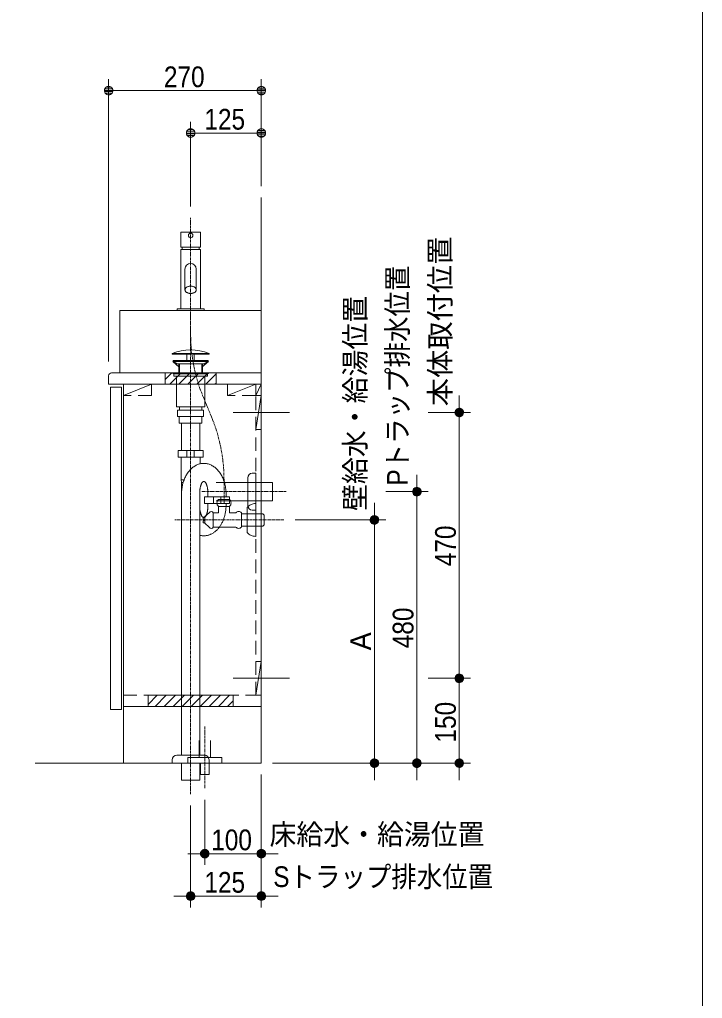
# Model space of a CAD drawing. Units: millimetres, scale not verified. Extents: x -3962 to 4227, y -3045 to 3045.
# Drawn here: x -1095 to 112, y -416 to 1315 of the extents above; entities that cross this region are included whole.
import ezdxf
from ezdxf.enums import TextEntityAlignment as Align

# ---------------------------------------------------------------- set-up
doc = ezdxf.new("R2010")
doc.units = ezdxf.units.MM
doc.header["$LTSCALE"] = 20
doc.linetypes.add('CHAIN1', pattern=[8, 5, -1, 1, -1])
doc.linetypes.add('DASHED1', pattern=[1.8, 1.2, -0.6])
for name, color, linetype, lineweight in [('0-0_1図面枠', 7, 'Continuous', 9), ('0-1_4給排水', 7, 'Continuous', 9), ('0-2_5ボウル・キャビネット', 7, 'Continuous', 9), ('0-3_2寸法-2', 7, 'Continuous', 9), ('0-4_0', 7, 'Continuous', 9), ('0-5_2寸法-1', 7, 'Continuous', 9)]:
    doc.layers.add(name, color=color, linetype=linetype, lineweight=lineweight)
doc.styles.add('ＭＳ Ｐゴシック', font='')
doc.styles.get('ＭＳ Ｐゴシック').set_extended_font_data('MS PGothic')

# ---------------------------------------------------------------- blocks, each defined once
blk = doc.blocks.new('グループ-4')
at = {"layer": '0-0_1図面枠'}
blk.add_lwpolyline([(-38000, 55400), (38000, 55400), (38000, -55400), (-38000, -55400)], close=True, dxfattribs=at)
blk = doc.blocks.new('図面枠')
at = {"layer": '0-0_1図面枠'}
blk.add_blockref('グループ-4', (0, 0), dxfattribs=at)
blk = doc.blocks.new('グループ-6')
at = {"layer": '0-1_4給排水', "linetype": 'CHAIN1'}
for p, q in [((19900, -1100), (19900, 19280)), ((20300, 9600), (23300, 9600))]:
    blk.add_line(p, q, dxfattribs=at)
at = {"layer": '0-1_4給排水'}
for p, q in [((19480, 14120), (19480, 13800)), ((19510, 14120), (19510, 13800)), ((20290, 14120), (20290, 13800)), ((20320, 14120), (20320, 13800)), ((21920, 9110), (21920, 10090)), ((19560, 10020), (19669.3, 10020)), ((19635.6, 9920), (19580, 9920)), ((20513, 9420), (20513, 9520)), ((21153, 9420), (21153, 9520)), ((21153, 9120), (21153, 9180)), ((19250, 93.3), (19250, 120))]:
    blk.add_line(p, q, dxfattribs=at)
for points in [[(19250, 14490), (20550, 14490), (20550, 14460), (19250, 14460)], [(19280, 14240), (20520, 14240), (20520, 14200), (19280, 14200)], [(19420, 14120), (19280, 14200), (20520, 14200), (20380, 14120)], [(19770, 14460), (20030, 14460), (20030, 14240), (19770, 14240)], [(19300, 13760), (19250, 13800), (20550, 13800), (20500, 13760)], [(19300, 13760), (20500, 13760), (20500, 13680), (19300, 13680)], [(19400, 13680), (20400, 13680), (20400, 12600), (19400, 12600)], [(19440, 12480), (20360, 12480), (20360, 12260), (19440, 12260)], [(19510, 12600), (20290, 12600), (20290, 12480), (19510, 12480)], [(19500, 12260), (20300, 12260), (20300, 12020), (19500, 12020)], [(19580, 12020), (20220, 12020), (20220, 11060), (19580, 11060)], [(19460, 11060), (20340, 11060), (20340, 10820), (19460, 10820)], [(19770, 11060), (20030, 11060), (20030, 10820), (19770, 10820)], [(20393, 9420), (21273, 9420), (21273, 9180), (20393, 9180)], [(20703, 9420), (20963, 9420), (20963, 9180), (20703, 9180)]]:
    blk.add_lwpolyline(points, close=True, dxfattribs=at)
for points in [[(19580, 9120), (19580, 9920), (19560, 10020), (19560, 10820), (20240, 10820), (20240, 10586.4)], [(20397.9, 10599.2), (20366.5, 10600), (20335, 10599.2), (20303.9, 10596.7), (20273.1, 10592.7), (20242.6, 10587), (20212.4, 10579.7), (20182.5, 10570.7), (20153, 10560.1), (20123.8, 10547.9), (20094.8, 10534.1), (20066.3, 10518.6), (20038, 10501.5), (20010, 10482.8), (19982.4, 10462.5), (19955.2, 10440.6), (19928.8, 10417.5), (19903.3, 10393.2), (19878.7, 10367.7), (19854.9, 10341), (19832, 10313.2), (19810, 10284.1), (19788.9, 10253.9), (19768.6, 10222.5), (19749.2, 10189.8), (19730.6, 10156), (19712.9, 10121), (19696.1, 10084.8), (19680.2, 10047.4), (19665.3, 10009.5), (19651.7, 9971.1), (19639.3, 9932.3), (19628, 9893), (19617.9, 9853.3), (19609, 9813.2), (19601.3, 9772.6), (19594.8, 9731.6), (19589.5, 9690.1), (19585.3, 9648.3), (19582.4, 9605.9)], [(21153, 9520), (21152.4, 9563.2), (21150.6, 9605.9), (21147.6, 9648.3), (21143.5, 9690.1), (21138.1, 9731.6), (21131.6, 9772.6), (21123.9, 9813.2), (21115, 9853.3), (21104.9, 9893), (21093.7, 9932.3), (21081.2, 9971.1), (21067.6, 10009.5), (21052.8, 10047.4), (21036.9, 10084.8), (21020, 10121), (21002.4, 10156), (20983.8, 10189.8), (20964.4, 10222.5), (20944.1, 10253.9), (20922.9, 10284.1), (20900.9, 10313.2), (20878, 10341), (20854.3, 10367.7), (20829.6, 10393.2), (20804.1, 10417.5), (20777.8, 10440.6), (20750.6, 10462.5), (20722.9, 10482.8), (20695, 10501.5), (20666.7, 10518.6), (20638.1, 10534.1), (20609.2, 10547.9), (20580, 10560.1), (20550.4, 10570.7), (20520.6, 10579.7), (20490.4, 10587), (20459.9, 10592.7), (20429.1, 10596.7), (20397.9, 10599.2)], [(22080, 10250), (22200, 10250), (22200, 8950), (22080, 8950)], [(20372.3, 9959.7), (20366.5, 9960), (20360.6, 9959.7), (20354.8, 9958.7), (20349.1, 9957), (20343.4, 9954.7), (20337.8, 9951.7), (20332.2, 9948.1), (20326.7, 9943.8), (20321.3, 9938.8), (20315.9, 9933.1), (20310.6, 9926.8), (20305.3, 9919.9), (20300.1, 9912.3), (20294.9, 9904), (20289.9, 9895), (20285, 9885.6), (20280.2, 9875.7), (20275.6, 9865.4), (20271.2, 9854.5), (20266.9, 9843.2), (20262.8, 9831.3), (20258.9, 9819), (20255.1, 9806.2), (20251.5, 9792.9), (20248, 9779.1), (20244.8, 9764.9), (20241.6, 9750.1), (20238.7, 9734.9), (20235.9, 9719.4), (20233.4, 9703.8), (20231, 9688), (20228.9, 9672), (20227.1, 9655.8), (20225.4, 9639.4), (20224, 9622.9), (20222.8, 9606.2), (20221.8, 9589.3), (20221, 9572.3), (20220.4, 9555)], [(20513, 9520), (20512.8, 9537.6), (20512.5, 9555), (20512, 9572.3), (20511.2, 9589.3), (20510.2, 9606.2), (20509, 9622.9), (20507.5, 9639.4), (20505.9, 9655.8), (20504, 9672), (20501.9, 9688), (20499.6, 9703.8), (20497.1, 9719.4), (20494.3, 9734.9), (20491.3, 9750.1), (20488.2, 9764.9), (20484.9, 9779.1), (20481.4, 9792.9), (20477.8, 9806.2), (20474.1, 9819), (20470.1, 9831.3), (20466, 9843.2), (20461.7, 9854.5), (20457.3, 9865.4), (20452.7, 9875.7), (20448, 9885.6), (20443.1, 9895), (20438, 9904), (20432.9, 9912.3), (20427.7, 9919.9), (20422.4, 9926.8), (20417.1, 9933.1), (20411.7, 9938.8), (20406.2, 9943.8), (20400.7, 9948.1), (20395.2, 9951.7), (20389.6, 9954.7), (20383.9, 9957), (20378.1, 9958.7), (20372.3, 9959.7)], [(20800, 9920), (22800, 9920), (22800, 9280), (20800, 9280)], [(19582.4, 9605.9), (19580.6, 9563.2), (19580, 9520), (19580, 9520)], [(19580, 9520), (19580, 280), (20220, 280), (20220, 9520)], [(20220.4, 9555), (20220.1, 9537.6), (20220, 9520), (20220, 9520)], [(20220, 9120), (20220.1, 9102.4), (20220.4, 9085), (20221, 9067.7), (20221.8, 9050.7), (20222.8, 9033.8), (20224, 9017.1), (20225.4, 9000.6), (20227.1, 8984.2), (20228.9, 8968), (20231, 8952), (20233.4, 8936.2), (20235.9, 8920.6), (20238.7, 8905.1), (20241.6, 8889.9), (20244.8, 8875.1), (20248, 8860.9), (20251.5, 8847.1), (20255.1, 8833.8), (20258.9, 8821), (20262.8, 8808.7), (20266.9, 8796.8), (20271.2, 8785.5), (20275.6, 8774.6), (20280.2, 8764.3), (20285, 8754.4), (20289.9, 8745), (20294.9, 8736), (20300.1, 8727.7), (20305.3, 8720.1), (20310.6, 8713.2), (20315.9, 8706.9), (20321.3, 8701.2), (20326.7, 8696.2), (20332.2, 8691.9), (20337.8, 8688.3), (20343.4, 8685.3), (20349.1, 8683), (20354.8, 8681.3), (20360.6, 8680.3)], [(20360.6, 8680.3), (20366.5, 8680), (20372.3, 8680.3), (20378.1, 8681.3), (20383.9, 8683), (20389.6, 8685.3), (20395.2, 8688.3), (20400.7, 8691.9), (20406.2, 8696.2), (20411.7, 8701.2), (20417.1, 8706.9), (20422.4, 8713.2), (20427.7, 8720.1), (20432.9, 8727.7), (20438, 8736), (20443.1, 8745), (20448, 8754.4), (20452.7, 8764.3), (20457.3, 8774.6), (20461.7, 8785.5), (20466, 8796.8), (20470.1, 8808.7), (20474.1, 8821), (20477.8, 8833.8), (20481.4, 8847.1), (20484.9, 8860.9), (20488.2, 8875.1), (20491.3, 8889.9), (20494.3, 8905.1), (20497.1, 8920.6), (20499.6, 8936.2), (20501.9, 8952), (20504, 8968), (20505.9, 8984.2), (20507.5, 9000.6), (20509, 9017.1), (20510.2, 9033.8), (20511.2, 9050.7), (20512, 9067.7), (20512.5, 9085)], [(20512.5, 9085), (20512.8, 9102.4), (20513, 9120), (20513, 9120), (20513, 9180)], [(21008.4, 8495.7), (21021.5, 8522), (21034.1, 8549), (21046.1, 8576.6), (21057.7, 8604.7), (21068.6, 8633.1), (21078.8, 8661.7), (21088.3, 8690.6), (21097.2, 8719.7), (21105.5, 8749), (21113.1, 8778.6), (21120, 8808.4), (21126.3, 8838.5), (21131.9, 8868.8), (21136.8, 8899.3), (21141.1, 8930.1), (21144.7, 8961.2), (21147.7, 8992.4), (21150, 9024), (21151.6, 9055.7), (21152.6, 9087.7), (21153, 9120)], [(20220, 8058.3), (20242.5, 8053), (20265.3, 8048.6), (20288.1, 8045.1), (20311.2, 8042.5), (20334.5, 8040.8), (20357.9, 8040.1), (20381.4, 8040.2), (20404.8, 8041.2), (20428, 8043.1), (20451, 8046), (20473.8, 8049.7), (20496.5, 8054.4), (20519, 8059.9), (20541.3, 8066.4), (20563.5, 8073.8), (20585.4, 8082), (20607.2, 8091.2), (20628.8, 8101.3), (20650.2, 8112.3), (20671.5, 8124.2), (20692.6, 8137), (20713.5, 8150.7), (20734.2, 8165.3), (20754.7, 8180.8), (20775, 8197.1), (20794.8, 8214.1), (20814.2, 8231.8), (20833, 8250.2), (20851.4, 8269.2), (20869.2, 8288.9), (20886.6, 8309.2), (20903.6, 8330.2), (20920, 8351.8), (20935.9, 8374.2), (20951.4, 8397.1), (20966.4, 8420.8), (20980.9, 8445.1), (20994.9, 8470.1), (21008.4, 8495.7)], [(20550, 120), (20550, 93.3), (20550, 0), (19250, 0), (19250, 93.3)], [(19410, 280), (19412.5, 280), (20387.5, 280), (20390, 280)], [(19580, 0), (19580, -600), (20220, -600), (20220, 0)]]:
    blk.add_lwpolyline(points, dxfattribs=at)
for centre, radius, start, end in [((19900, 12789.6), 1820.4, 69.08018, 110.91982), ((22080, 10090), 160, 90, 180), ((22080, 9110), 160, 180, 270), ((19410, 120), 160, 90, 180), ((20390, 120), 160, 0, 90)]:
    blk.add_arc(centre, radius, start, end, dxfattribs=at)
blk = doc.blocks.new('_Dot')
at = {"layer": '0-4_0'}
for p, q in [((-10, 0), (-20, 0)), ((9.78, 2), (-9.78, 2)), ((7.99, 6), (-7.99, 6)), ((9.16, -3.98), (-9.16, -3.98)), ((6, -7.98), (-6, -7.98))]:
    blk.add_line(p, q, dxfattribs=at)
for points in [[(10, 0), (9.92, 1.25), (9.69, 2.49), (9.3, 3.68), (8.76, 4.82), (8.09, 5.88), (7.29, 6.85), (6.37, 7.71), (5.36, 8.44), (4.26, 9.05), (3.09, 9.51), (1.87, 9.82), (0.63, 9.98), (-0.63, 9.98), (-1.87, 9.82), (-3.09, 9.51), (-4.26, 9.05), (-5.36, 8.44), (-6.37, 7.71), (-7.29, 6.85), (-8.09, 5.88), (-8.76, 4.82), (-9.3, 3.68), (-9.69, 2.49), (-9.92, 1.25), (-10, 0), (0, 0)], [(-10, 0), (-9.92, -1.25), (-9.69, -2.49), (-9.3, -3.68), (-8.76, -4.82), (-8.09, -5.88), (-7.29, -6.85), (-6.37, -7.71), (-5.36, -8.44), (-4.26, -9.05), (-3.09, -9.51), (-1.87, -9.82), (-0.63, -9.98), (0.63, -9.98), (1.87, -9.82), (3.09, -9.51), (4.26, -9.05), (5.36, -8.44), (6.37, -7.71), (7.29, -6.85), (8.09, -5.88), (8.76, -4.82), (9.3, -3.68), (9.69, -2.49), (9.92, -1.25), (10, 0), (0, 0)]]:
    blk.add_lwpolyline(points, close=True, dxfattribs=at)
blk = doc.blocks.new('グループ-14')
at = {"layer": '0-1_4給排水'}
for p, q in [((19600, 18240), (19600, 18160)), ((20200, 18240), (20200, 18160)), ((21280, 9320), (20880, 9320)), ((20880, 9080), (21280, 9080)), ((21900, 9044.6), (21900, 8155.4)), ((22200, 8020), (22200, 9180)), ((20560, 8850), (20400, 8720)), ((20700, 8350), (20700, 8850)), ((21700, 8850), (21700, 8350))]:
    blk.add_line(p, q, dxfattribs=at)
at = {"layer": '0-1_4給排水', "linetype": 'CHAIN1'}
for p, q in [((20634.3, 12252.5), (20345.7, 12947.5)), ((23200, 8600), (19340, 8600))]:
    blk.add_line(p, q, dxfattribs=at)
at = {"layer": '0-1_4給排水'}
for points in [[(20250, 18780), (19550, 18780), (19550, 18240), (20250, 18240)], [(19550, 18160), (19550, 16060), (20250, 16060), (20250, 18160)], [(19420, 16060), (19420, 16000), (20380, 16000), (20380, 16060)], [(20340, 8700), (20340, 8630), (20370, 8630), (20370, 8570), (20340, 8570), (20340, 8500), (20400, 8500), (20400, 8700)], [(21700, 8820), (22450, 8820), (22500, 8770), (22500, 8430), (22450, 8380), (21700, 8380)]]:
    blk.add_lwpolyline(points, close=True, dxfattribs=at)
for points in [[(19700, 17472.2), (19700, 16736.6), (19700.8, 16725), (19703.3, 16713.2), (19707.7, 16701.2), (19714, 16689.3), (19722.3, 16677.5), (19732.6, 16666.2), (19744.7, 16655.5), (19758.6, 16645.7), (19773.9, 16636.8), (19790.6, 16629), (19808.1, 16622.4), (19826.4, 16617), (19845, 16613), (19863.6, 16610.2), (19882, 16608.5), (19900, 16608), (19918, 16608.5), (19936.4, 16610.2), (19955, 16613), (19973.6, 16617), (19991.9, 16622.4), (20009.4, 16629), (20026.1, 16636.8), (20041.4, 16645.7), (20055.3, 16655.5), (20067.4, 16666.2), (20077.7, 16677.5), (20086, 16689.3), (20092.3, 16701.2), (20096.7, 16713.2), (20099.2, 16725), (20100, 16736.6), (20100, 17472)], [(20100, 16736.6), (20099.2, 16748.1), (20096.7, 16760), (20092.3, 16772), (20086, 16783.9), (20077.7, 16795.6), (20067.4, 16806.9), (20055.3, 16817.6), (20041.4, 16827.5), (20026.1, 16836.4), (20009.4, 16844.2), (19991.9, 16850.8), (19973.6, 16856.1), (19955, 16860.2), (19936.4, 16863), (19918, 16864.6), (19900, 16865.1), (19882, 16864.6), (19863.6, 16863), (19845, 16860.2), (19826.4, 16856.1), (19808.1, 16850.8), (19790.6, 16844.2), (19773.9, 16836.4), (19758.6, 16827.5), (19744.7, 16817.6), (19732.6, 16806.9), (19722.3, 16795.6), (19714, 16783.9), (19707.7, 16772), (19703.3, 16760), (19700.8, 16748.1), (19700, 16736.6)], [(21500, 8350), (20700, 8350), (20700, 8850), (20880, 8850), (20880, 9080)], [(20880, 9080), (21280, 9080), (21280, 8850), (21500, 8850)], [(20400, 8720), (20400, 8480), (20560, 8350)]]:
    blk.add_lwpolyline(points, dxfattribs=at)
at = {"layer": '0-1_4給排水', "linetype": 'CHAIN1'}
for points in [[(19900, 15182.6), (19900, 15337.4), (19900, 16000)], [(21080, 9200), (21080, 9862.6), (21080, 10017.4)]]:
    blk.add_lwpolyline(points, dxfattribs=at)
at = {"layer": '0-1_4給排水'}
blk.add_circle((19900, 18660), 80, dxfattribs=at)
for centre, radius, start, end in [((19900, 17472), 200, 90, 180), ((19900, 17472), 200, 0, 90), ((20999, 9200), 169, 134.76027, 180), ((20999, 9200), 169, 180, 225.23973), ((21161, 9200), 169, 0, 45.23973), ((21161, 9200), 169, 314.76027, 0), ((22200, 8780), 400, 114.29519, 138.59038), ((22200, 8780), 400, 90, 114.29519), ((20630, 8826), 74, 90, 161.07536), ((20630, 8826), 74, 18.92464, 90), ((21600, 8775), 125, 90, 143.1301), ((21600, 8775), 125, 36.8699, 90), ((20630, 8374), 74, 198.92464, 270), ((20630, 8374), 74, 270, 341.07536), ((21600, 8425), 125, 216.8699, 270), ((21600, 8425), 125, 270, 323.1301), ((22200, 8420), 400, 221.40962, 245.70481), ((22200, 8420), 400, 245.70481, 270)]:
    blk.add_arc(centre, radius, start, end, dxfattribs=at)
at = {"layer": '0-1_4給排水', "linetype": 'CHAIN1'}
for centre, start, end in [((25727.4, 15182.6), 180, 202.5537), ((15252.6, 10017.4), 0, 22.5537)]:
    blk.add_arc(centre, 5827.4, start, end, dxfattribs=at)
blk = doc.blocks.new('グループ-15')
at = {"layer": '0-1_4給排水', "linetype": 'CHAIN1'}
blk.add_line((20400, 1300), (20400, -900), dxfattribs=at)
at = {"layer": '0-1_4給排水'}
blk.add_lwpolyline([(20200, 800), (20200, 200), (20600, 200), (20600, 800)], dxfattribs=at)
for points in [[(19800, 200), (21000, 200), (21000, 0), (19800, 0)], [(20250, 0), (20550, 0), (20550, -400), (20250, -400)]]:
    blk.add_lwpolyline(points, close=True, dxfattribs=at)

msp = doc.modelspace()

# ---------------------------------------------------------------- linework, layer by layer
at = {"layer": '0-2_5ボウル・キャビネット'}
for p, q in [((-667.5, 0), (-667.5, 1000)), ((-837.5, 678), (-825.5, 690)), ((-829.5, 670), (-809.5, 690)), ((-813.5, 670), (-793.5, 690)), ((-797.5, 670), (-777.5, 690)), ((-781.5, 670), (-761.5, 690)), ((-765.5, 670), (-747.5, 688)), ((-749.5, 670), (-747.5, 672)), ((-867.5, 104), (-851.5, 120)), ((-855.5, 100), (-835.5, 120)), ((-839.5, 100), (-819.5, 120)), ((-823.5, 100), (-803.5, 120)), ((-807.5, 100), (-787.5, 120)), ((-791.5, 100), (-771.5, 120)), ((-775.5, 100), (-755.5, 120)), ((-759.5, 100), (-739.5, 120)), ((-743.5, 100), (-723.5, 120)), ((-727.5, 100), (-717.5, 110)), ((-911.5, 100), (-667.5, 100)), ((-667.5, 0), (-1067.5, 0))]:
    msp.add_line(p, q, dxfattribs=at)
at = {"layer": '0-2_5ボウル・キャビネット', "linetype": 'CHAIN1'}
for p, q in [((-861.5, 670), (-911.5, 650)), ((-677.5, 670), (-727.5, 650)), ((-677.5, 650), (-667.5, 670)), ((-677.5, 590), (-667.5, 650)), ((-717.5, 620), (-617.5, 620)), ((-667.5, 180), (-677.5, 120)), ((-717.5, 150), (-617.5, 150))]:
    msp.add_line(p, q, dxfattribs=at)
at = {"layer": '0-2_5ボウル・キャビネット'}
for points in [[(-917.5, 800), (-667.5, 800), (-667.5, 690), (-917.5, 690)], [(-837.5, 670), (-837.5, 690), (-747.5, 690), (-747.5, 670)], [(-934.5, 665), (-914.5, 665), (-914.5, 95), (-934.5, 95)], [(-911.5, 670), (-667.5, 670), (-667.5, 0), (-911.5, 0)], [(-717.5, 120), (-717.5, 100), (-867.5, 100), (-867.5, 120)]]:
    msp.add_lwpolyline(points, close=True, dxfattribs=at)
at = {"layer": '0-2_5ボウル・キャビネット', "linetype": 'DASHED1'}
for points in [[(-824, 710), (-812.5, 700), (-812.5, 690), (-772.5, 690), (-772.5, 700), (-761, 710)], [(-837.5, 670), (-837.5, 690), (-747.5, 690), (-747.5, 670)], [(-677.5, 650), (-667.5, 650), (-667.5, 590), (-677.5, 590)], [(-677.5, 180), (-667.5, 180), (-667.5, 120), (-677.5, 120)], [(-717.5, 120), (-717.5, 100), (-867.5, 100), (-867.5, 120)]]:
    msp.add_lwpolyline(points, dxfattribs=at)
at = {"layer": '0-2_5ボウル・キャビネット'}
msp.add_lwpolyline([(-932.5, 690), (-667.5, 690), (-667.5, 670), (-937.5, 670), (-937.5, 685)], dxfattribs=at)
at = {"layer": '0-2_5ボウル・キャビネット', "linetype": 'DASHED1'}
for points in [[(-911.5, 670), (-861.5, 670), (-861.5, 650), (-911.5, 650)], [(-727.5, 670), (-677.5, 670), (-677.5, 650), (-727.5, 650)], [(-677.5, 670), (-667.5, 670), (-667.5, 120), (-677.5, 120)], [(-911.5, 120), (-667.5, 120), (-667.5, 100), (-911.5, 100)]]:
    msp.add_lwpolyline(points, close=True, dxfattribs=at)
at = {"layer": '0-2_5ボウル・キャビネット'}
msp.add_arc((-932.5, 685), 5, 90, 180, dxfattribs=at)
at = {"layer": '0-3_2寸法-2'}
for p, q in [((-317.5, 635.01), (-317.5, 650.01)), ((-372.5, 620), (-297.5, 620)), ((-317.5, 620), (-317.5, 0)), ((-392.5, 495.01), (-392.5, 510.01)), ((-447.5, 480), (-372.5, 480)), ((-392.5, 480), (-392.5, 0)), ((-467.5, 445.01), (-467.5, 460.01)), ((-607.5, 430), (-447.5, 430)), ((-467.5, 430), (-467.5, 0)), ((-647.5, 0), (-447.5, 0)), ((-447.5, 0), (-372.5, 0)), ((-372.5, 0), (-297.5, 0)), ((-467.5, -15.01), (-467.5, -30.01)), ((-392.5, -15.01), (-392.5, -30.01)), ((-317.5, -15.01), (-317.5, -30.01)), ((-667.5, -20), (-667.5, -255)), ((-667.5, -20), (-667.5, -180)), ((-767.5, -65), (-767.5, -180)), ((-792.5, -75), (-792.5, -255)), ((-782.51, -160), (-797.51, -160)), ((-767.5, -160), (-667.5, -160)), ((-652.49, -160), (-637.49, -160)), ((-807.51, -235), (-822.51, -235)), ((-792.5, -235), (-667.5, -235)), ((-652.49, -235), (-637.49, -235))]:
    msp.add_line(p, q, dxfattribs=at)
at = {"layer": '0-5_2寸法-1'}
for p, q in [((-937.5, 710), (-937.5, 1209)), ((-667.5, 1134), (-667.5, 1209)), ((-682.51, 1189), (-922.49, 1189)), ((-792.5, 984), (-792.5, 1134)), ((-667.5, 1020), (-667.5, 1134)), ((-682.51, 1114), (-777.49, 1114)), ((-372.5, 620), (-297.5, 620)), ((-317.5, 165.01), (-317.5, 604.99)), ((-447.5, 480), (-372.5, 480)), ((-392.5, 464.99), (-392.5, 15.01)), ((-607.5, 430), (-447.5, 430)), ((-467.5, 414.99), (-467.5, 15.01)), ((-372.57, 150), (-297.5, 150)), ((-372.5, 150), (-297.5, 150)), ((-317.5, 134.99), (-317.5, 15.01)), ((-647.5, 0), (-447.5, 0)), ((-447.5, 0), (-372.5, 0)), ((-372.5, 0), (-297.5, 0)), ((-667.5, -20), (-667.5, -255)), ((-667.5, -20), (-667.5, -180)), ((-767.5, -65), (-767.5, -180)), ((-792.5, -75), (-792.5, -255)), ((-752.49, -160), (-682.51, -160)), ((-777.49, -235), (-682.51, -235))]:
    msp.add_line(p, q, dxfattribs=at)

# ---------------------------------------------------------------- block references
at = {"layer": '0-0_1図面枠', "xscale": 0.05, "yscale": 0.05}
msp.add_blockref('図面枠', (-1787.5, 0), dxfattribs=at)
at = {"layer": '0-1_4給排水', "xscale": 0.05, "yscale": 0.05}
for name in ['グループ-6', 'グループ-14', 'グループ-15']:
    msp.add_blockref(name, (-1787.5, 0), dxfattribs=at)
at = {"layer": '0-3_2寸法-2', "xscale": 0.7503418, "yscale": 0.7503418}
for p, rotation in [((-317.5, 620), 270), ((-392.5, 480), 270), ((-467.5, 430), 270), ((-467.5, 0), 90), ((-392.5, 0), 90), ((-317.5, 0), 90), ((-667.5, -160), 180), ((-667.5, -235), 180)]:
    msp.add_blockref('_Dot', p, dxfattribs=dict(at, rotation=rotation))
for p in [(-767.5, -160), (-792.5, -235)]:
    msp.add_blockref('_Dot', p, dxfattribs=at)
at = {"layer": '0-5_2寸法-1', "xscale": 0.7503418, "yscale": 0.7503418}
for p, rotation in [((-937.5, 1189), 180), ((-792.5, 1114), 180), ((-317.5, 620), 90), ((-392.5, 480), 90), ((-467.5, 430), 90), ((-317.5, 150), 270), ((-317.5, 150), 90), ((-467.5, 0), 270), ((-392.5, 0), 270), ((-317.5, 0), 270), ((-767.5, -160), 180), ((-792.5, -235), 180)]:
    msp.add_blockref('_Dot', p, dxfattribs=dict(at, rotation=rotation))
for p in [(-667.5, 1189), (-667.5, 1114), (-667.5, -160), (-667.5, -235)]:
    msp.add_blockref('_Dot', p, dxfattribs=at)

# ---------------------------------------------------------------- texts
at = {"layer": '0-3_2寸法-2', "style": 'ＭＳ Ｐゴシック'}
msp.add_text('本体取付位置', height=36.66, rotation=90, dxfattribs=at).set_placement((-322.19, 630.9), align=Align.BOTTOM_LEFT)
for s, width, p in [('Pトラップ排水位置', 0.9, (-397.48, 490.68)), ('壁給水・給湯位置', 0.95, (-472.38, 445.96))]:
    msp.add_text(s, height=36.66, rotation=90, dxfattribs=dict(at, width=width)).set_placement(p, align=Align.BOTTOM_LEFT)
for s, width, p in [('床給水・給湯位置', 0.95, (-652.93, -155.12)), ('Sトラップ排水位置', 0.9, (-646.44, -230.02))]:
    msp.add_text(s, height=36.66, dxfattribs=dict(at, width=width)).set_placement(p, align=Align.BOTTOM_LEFT)
at = {"layer": '0-5_2寸法-1', "style": 'ＭＳ Ｐゴシック', "width": 0.9}
for s, p in [('270', (-839.78, 1184.04)), ('125', (-768.22, 1109.04)), ('100', (-756.11, -164.96)), ('125', (-768.22, -239.96))]:
    msp.add_text(s, height=36.66, dxfattribs=at).set_placement(p, align=Align.BOTTOM_LEFT)
for s, p in [('470', (-312.54, 348.11)), ('480', (-387.54, 203.11)), ('150', (-312.54, 36.39))]:
    msp.add_text(s, height=36.66, rotation=90, dxfattribs=at).set_placement(p, align=Align.BOTTOM_LEFT)
at = {"layer": '0-5_2寸法-1', "style": 'ＭＳ Ｐゴシック'}
msp.add_text('A', height=36.69, rotation=90, dxfattribs=at).set_placement((-462.44, 199.44), align=Align.BOTTOM_LEFT)

doc.saveas('drawing.dxf')
